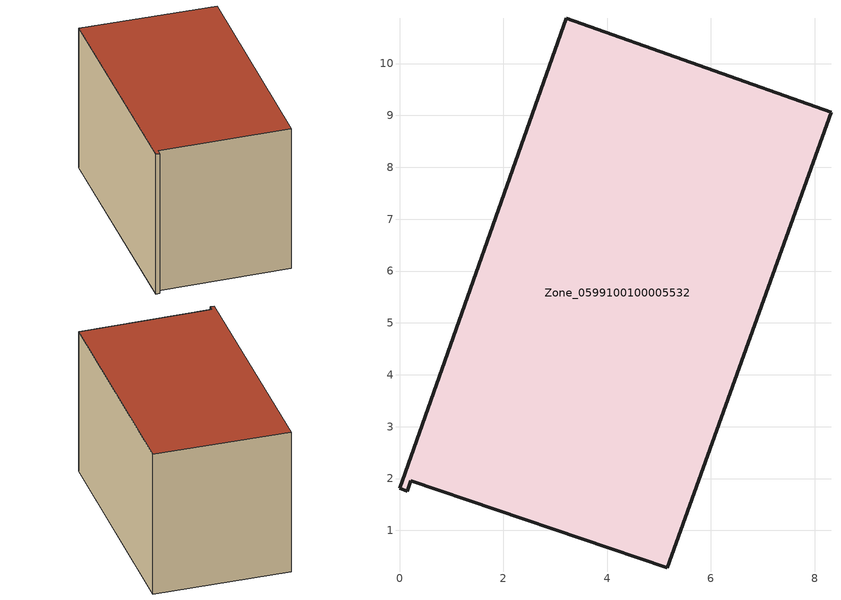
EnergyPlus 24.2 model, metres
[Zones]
Zone_0599100100005532
 floor ground (C_G): 0,1.81 3.22,10.87 8.32,9.06 5.16,0.28 0.22,1.96 0.15,1.76 z0.57
 wall outside (C_F): 0.22,1.96 5.16,0.28 8.32,9.06 3.22,10.87 0,1.81 0.15,1.76 0.22,1.96 z0.57:6.63
 roof outside (C_R): 0.15,1.76 0.22,1.96 5.16,0.28 8.32,9.06 3.22,10.87 0,1.81 z6.63
[BUILDING]
Pand.0599100100005532: North Axis=0; Terrain=City; Loads Convergence Tolerance Value=0.04; Temperature Convergence Tolerance Value=0.4; Solar Distribution=FullExterior; Maximum Number of Warmup Days=25; Minimum Number of Warmup Days=1
[Site:Location]
Rotterdam.The.Hague.AP_ZH_NLD Design_Conditions: Latitude=51.96; Longitude=4.45; Time Zone=1; Elevation=-4.5
[SITE:GROUNDTEMPERATURE:BUILDINGSURFACE]
18, 18, 18, 18, 18, 18, 18, 18, 18, 18, 18, 18
[MATERIAL] Thermal Absorptance=0.9; Solar Absorptance=0.7; Visible Absorptance=0.7
Name | Roughness | Thickness | Conductivity | Density | Specific Heat
G.TI.2006-2014 | MediumSmooth | 0.15 | 0.06 | 540 | 1210
F.TI.2006-2014 | Rough | 0.3 | 0.12 | 1920 | 840
R.TI.2006-2014 | MediumRough | 0.2 | 0.08 | 1500 | 1000
[CONSTRUCTION]
C_G: G.TI.2006-2014
C_F: F.TI.2006-2014
C_R: R.TI.2006-2014
[ZONE]
Zone_0599100100005532: Type=1; Multiplier=1; Ceiling Height=Autocalculate; Volume=Autocalculate; Floor Area=autocalculate; Part of Total Floor Area=Yes
[ZONEINFILTRATION:DESIGNFLOWRATE]
Infil_Zone_0599100100005532: Zone or ZoneList or Space or SpaceList=Zone_0599100100005532; Schedule=AlwaysOn; Design Flow Rate Calculation Method=Flow/Area; Flow Rate per Floor Area=0.0015; Constant Term Coefficient=1; Temperature Term Coefficient=0; Velocity Term Coefficient=0; Velocity Squared Term Coefficient=0
[HVACTEMPLATE:ZONE:IDEALLOADSAIRSYSTEM]
Zone_0599100100005532: Maximum Heating Supply Air Temperature=50; Minimum Cooling Supply Air Temperature=13; Maximum Heating Supply Air Humidity Ratio=0.0156; Minimum Cooling Supply Air Humidity Ratio=0.0077; Heating Limit=NoLimit; Cooling Limit=NoLimit; Dehumidification Control Type=ConstantSensibleHeatRatio; Cooling Sensible Heat Ratio=0.7; Dehumidification Setpoint=60; Humidification Control Type=None; Humidification Setpoint=30; Outdoor Air Method=None; Outdoor Air Flow Rate per Person=0.00944; Outdoor Air Flow Rate per Zone Floor Area=0; Outdoor Air Flow Rate per Zone=0; Demand Controlled Ventilation Type=None; Outdoor Air Economizer Type=NoEconomizer; Heat Recovery Type=None; Sensible Heat Recovery Effectiveness=0.7; Latent Heat Recovery Effectiveness=0.65
[ZONECONTROL:THERMOSTAT]
ThermostatControl_Zone_0599100100005532: Zone or ZoneList=Zone_0599100100005532; Control Type Schedule=DualSetpointControlType; Control 1=Thermostat_Zone_0599100100005532; Temperature Difference Between Cutout And Setpoint=0
[THERMOSTATSETPOINT:DUALSETPOINT]
Thermostat_Zone_0599100100005532: Heating Setpoint Temperature Schedule=HeatingSetpoint_Zone_0599100100005532; Cooling Setpoint Temperature Schedule=CoolingSetpoint_Zone_0599100100005532
[SCHEDULE:COMPACT]
HeatingSetpoint_Zone_0599100100005532: Through: 12/31, For: AllDays, Until: 24:00, 21
CoolingSetpoint_Zone_0599100100005532: Through: 12/31, For: AllDays, Until: 24:00, 24
DualSetpointControlType: Through: 12/31, For: AllDays, Until: 24:00, 4
AlwaysOn: Through: 12/31, For: AllDays, Until: 24:00, 1
